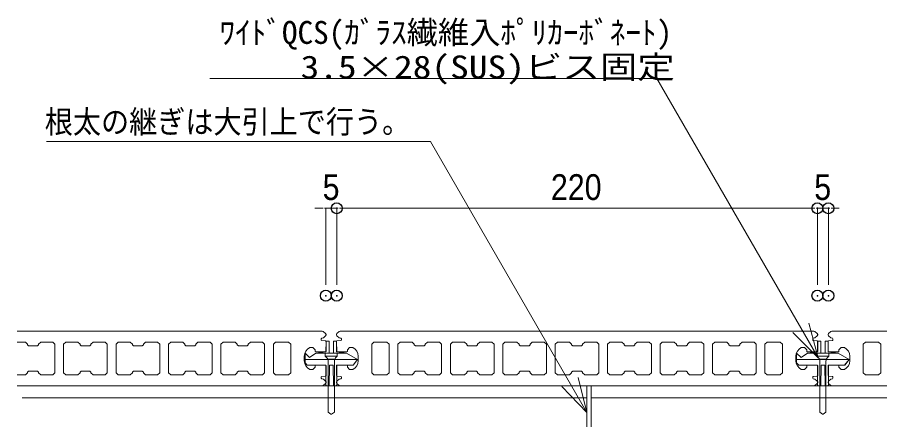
# Model space of a CAD drawing. Units: millimetres, scale not verified. Extents: x -4131 to 4169, y -981 to 998.
# Drawn here: x 2409.7 to 2804.5, y -356.7 to -172.5 of the extents above; entities that cross this region are included whole.
import ezdxf
from ezdxf.enums import TextEntityAlignment as Align

# ---------------------------------------------------------------- set-up
doc = ezdxf.new("R2010")
doc.units = ezdxf.units.MM
doc.header["$LTSCALE"] = 10
doc.header["$PDMODE"] = 32
doc.header["$PDSIZE"] = 5
for name, color, linetype, lineweight in [('0-1_デッキ', 7, 'Continuous', 9), ('0-2_文字', 4, 'Continuous', 9), ('0-3_寸法', 7, 'Continuous', 9), ('0-4_一般', 4, 'Continuous', 9), ('0-5_ビス', 2, 'Continuous', 9), ('0-6_0', 7, 'Continuous', 9), ('0-9_根太', 4, 'Continuous', 9), ('0-A_WQCS', 4, 'Continuous', 9)]:
    doc.layers.add(name, color=color, linetype=linetype, lineweight=lineweight)
doc.layers.add('0-7_DEFPOINTS', color=7, linetype='Continuous')
doc.styles.add('ＭＳ ゴシック', font='')
doc.styles.add('ＭＳ Ｐゴシック', font='')
doc.styles.get('ＭＳ ゴシック').set_extended_font_data('MS Gothic')
doc.styles.get('ＭＳ Ｐゴシック').set_extended_font_data('MS PGothic')

# ---------------------------------------------------------------- blocks, each defined once
blk = doc.blocks.new('グループ-26-1')
at = {"layer": '0-1_デッキ'}
for points in [[(991.1, 32.5), (991.1, 77.5), (988.6, 80.2), (971.1, 81.8), (968.6, 84.5), (968.6, 89.5), (971, 92.7), (978.6, 95), (989.1, 103.4), (991.1, 107.5), (991.1, 110), (989.2, 114.1), (978, 123.4), (973.6, 125), (-1193.9, 125), (-1198.3, 123.4), (-1209.5, 114.1), (-1211.4, 110), (-1211.4, 107.5), (-1209.4, 103.4), (-1198.9, 95), (-1191.3, 92.7), (-1188.9, 89.5), (-1188.9, 84.5), (-1191.4, 81.8), (-1208.9, 80.2), (-1211.4, 77.5), (-1211.4, 32.5)], [(-1211.4, -32.5), (-1211.4, -77.5), (-1208.9, -80.2), (-1191.4, -81.8), (-1188.9, -84.5), (-1188.9, -89.5), (-1191.3, -92.7), (-1198.9, -95), (-1209.4, -103.4), (-1211.4, -107.5), (-1211.4, -110), (-1209.5, -114.1), (-1198.3, -123.4), (-1193.9, -125), (973.6, -125), (978, -123.4), (989.2, -114.1), (991.1, -110), (991.1, -107.5), (989.1, -103.4), (978.6, -95), (971, -92.7), (968.6, -89.5), (968.6, -84.5), (971.1, -81.8), (988.6, -80.2), (991.1, -77.5), (991.1, -32.5)]]:
    blk.add_lwpolyline(points, dxfattribs=at)
at = {"layer": '0-4_一般', "color": 7}
for p, q in [((-1111.4, 10), (-1111.4, -10)), ((891.1, 10), (891.1, -10))]:
    blk.add_line(p, q, dxfattribs=at)
for points in [[(-1211.4, 32.5), (-1208.9, 30), (-1163.9, 30), (-1161.4, 32.5), (-1161.4, 40), (-1151.4, 50), (-1136.4, 50)], [(991.1, 32.5), (988.6, 30), (943.6, 30), (941.1, 32.5), (941.1, 40), (931.1, 50), (916.1, 50)], [(-1136.4, -50), (-1151.4, -50), (-1161.4, -40), (-1161.4, -32.5), (-1163.9, -30), (-1208.9, -30), (-1211.4, -32.5)], [(916.1, -50), (931.1, -50), (941.1, -40), (941.1, -32.5), (943.6, -30), (988.6, -30), (991.1, -32.5)]]:
    blk.add_lwpolyline(points, dxfattribs=at)
at = {"layer": '0-4_一般', "color": 1}
for points in [[(-1050.1, -65), (-1050.1, 65), (-1040.1, 75), (-980.1, 75), (-970.1, 65), (-970.1, -65), (-980.1, -75), (-1040.1, -75)], [(-740.1, -75), (-795.1, -75), (-805.1, -65), (-805.1, -62.5), (-810.1, -57.5), (-850.1, -57.5), (-855.1, -62.5), (-855.1, -65), (-865.1, -75), (-920.1, -75), (-930.1, -65), (-930.1, 65), (-920.1, 75), (-865.1, 75), (-855.1, 65), (-855.1, 62.5), (-850.1, 57.5), (-810.1, 57.5), (-805.1, 62.5), (-805.1, 65), (-795.1, 75), (-740.1, 75), (-730.1, 65), (-730.1, -65)], [(-615.1, -62.5), (-615.1, -65), (-625.1, -75), (-680.1, -75), (-690.1, -65), (-690.1, 65), (-680.1, 75), (-625.1, 75), (-615.1, 65), (-615.1, 62.5), (-610.1, 57.5), (-570.1, 57.5), (-565.1, 62.5), (-565.1, 65), (-555.1, 75), (-500.1, 75), (-490.1, 65), (-490.1, -65), (-500.1, -75), (-555.1, -75), (-565.1, -65), (-565.1, -62.5), (-570.1, -57.5), (-610.1, -57.5)], [(-250.1, 65), (-250.1, -65), (-260.1, -75), (-315.1, -75), (-325.1, -65), (-325.1, -62.5), (-330.1, -57.5), (-370.1, -57.5), (-375.1, -62.5), (-375.1, -65), (-385.1, -75), (-440.1, -75), (-450.1, -65), (-450.1, 65), (-440.1, 75), (-385.1, 75), (-375.1, 65), (-375.1, 62.5), (-370.1, 57.5), (-330.1, 57.5), (-325.1, 62.5), (-325.1, 65), (-315.1, 75), (-260.1, 75)], [(-90.1, -57.5), (-130.1, -57.5), (-135.1, -62.5), (-135.1, -65), (-145.1, -75), (-200.1, -75), (-210.1, -65), (-210.1, 65), (-200.1, 75), (-145.1, 75), (-135.1, 65), (-135.1, 62.5), (-130.1, 57.5), (-90.1, 57.5), (-85.1, 62.5), (-85.1, 65), (-75.1, 75), (-20.1, 75), (-10.1, 65), (-10.1, -65), (-20.1, -75), (-75.1, -75), (-85.1, -65), (-85.1, -62.5)], [(154.9, -65), (154.9, -62.5), (149.9, -57.5), (109.9, -57.5), (104.9, -62.5), (104.9, -65), (94.9, -75), (39.9, -75), (29.9, -65), (29.9, 65), (39.9, 75), (94.9, 75), (104.9, 65), (104.9, 62.5), (109.9, 57.5), (149.9, 57.5), (154.9, 62.5), (154.9, 65), (164.9, 75), (219.9, 75), (229.9, 65), (229.9, -65), (219.9, -75), (164.9, -75)], [(344.9, 65), (344.9, 62.5), (349.9, 57.5), (389.9, 57.5), (394.9, 62.5), (394.9, 65), (404.9, 75), (459.9, 75), (469.9, 65), (469.9, -65), (459.9, -75), (404.9, -75), (394.9, -65), (394.9, -62.5), (389.9, -57.5), (349.9, -57.5), (344.9, -62.5), (344.9, -65), (334.9, -75), (279.9, -75), (269.9, -65), (269.9, 65), (279.9, 75), (334.9, 75)], [(519.9, -75), (509.9, -65), (509.9, 65), (519.9, 75), (574.9, 75), (584.9, 65), (584.9, 62.5), (589.9, 57.5), (629.9, 57.5), (634.9, 62.5), (634.9, 65), (644.9, 75), (699.9, 75), (709.9, 65), (709.9, -65), (699.9, -75), (644.9, -75), (634.9, -65), (634.9, -62.5), (629.9, -57.5), (589.9, -57.5), (584.9, -62.5), (584.9, -65), (574.9, -75)], [(759.9, -75), (749.9, -65), (749.9, 65), (759.9, 75), (819.9, 75), (829.9, 65), (829.9, -65), (819.9, -75)]]:
    blk.add_lwpolyline(points, close=True, dxfattribs=at)
at = {"layer": '0-4_一般', "color": 7}
for centre, start, end in [((-1158.5, 8.4), 1.9679, 62.0493), ((938.2, 8.4), 117.9507, 178.0321), ((-1158.5, -8.4), 297.9507, 358.0321), ((938.2, -8.4), 181.9679, 242.0493)]:
    blk.add_arc(centre, 47.1, start, end, dxfattribs=at)
blk = doc.blocks.new('グループ-27-1')
at = {"layer": '0-1_デッキ'}
for p, q in [((-1276.4, 125), (-2672.3, 125)), ((-1272, 123.4), (-1276.4, 125)), ((-1260.8, 114.1), (-1272, 123.4)), ((-1281.4, 89.5), (-1279, 92.7)), ((-1281.4, 84.5), (-1281.4, 89.5)), ((-1278.9, 81.8), (-1281.4, 84.5)), ((-1279, 92.7), (-1271.4, 95)), ((-1261.4, 80.2), (-1278.9, 81.8)), ((-1271.4, 95), (-1260.9, 103.4)), ((-1258.9, 77.5), (-1261.4, 80.2)), ((-1260.9, 103.4), (-1258.9, 107.5)), ((-1258.9, 110), (-1260.8, 114.1)), ((-1258.9, 107.5), (-1258.9, 110)), ((-2672.3, 75), (-2635.1, 75)), ((-1258.9, 32.5), (-1258.9, 77.5)), ((-1258.9, -77.5), (-1258.9, -32.5)), ((-2635.1, -75), (-2672.3, -75)), ((-1261.4, -80.2), (-1258.9, -77.5)), ((-1281.4, -84.5), (-1278.9, -81.8)), ((-1281.4, -89.5), (-1281.4, -84.5)), ((-1279, -92.7), (-1281.4, -89.5)), ((-1271.4, -95), (-1279, -92.7)), ((-1278.9, -81.8), (-1261.4, -80.2)), ((-1272, -123.4), (-1260.8, -114.1)), ((-1260.9, -103.4), (-1271.4, -95)), ((-1258.9, -107.5), (-1260.9, -103.4)), ((-1260.8, -114.1), (-1258.9, -110)), ((-1258.9, -110), (-1258.9, -107.5)), ((-2672.3, -125), (-1276.4, -125)), ((-1276.4, -125), (-1272, -123.4))]:
    blk.add_line(p, q, dxfattribs=at)
at = {"layer": '0-4_一般', "color": 1}
for p, q in [((-2635.1, 75), (-2672.3, 75)), ((-2625.1, 65), (-2635.1, 75)), ((-2625.1, 62.5), (-2625.1, 65)), ((-2620.1, 57.5), (-2625.1, 62.5)), ((-2580.1, 57.5), (-2620.1, 57.5)), ((-2575.1, 62.5), (-2580.1, 57.5)), ((-2565.1, 75), (-2575.1, 65)), ((-2575.1, 65), (-2575.1, 62.5)), ((-2510.1, 75), (-2565.1, 75)), ((-2500.1, 65), (-2510.1, 75)), ((-2500.1, -65), (-2500.1, 65)), ((-2672.3, -75), (-2635.1, -75)), ((-2635.1, -75), (-2625.1, -65)), ((-2625.1, -62.5), (-2620.1, -57.5)), ((-2625.1, -65), (-2625.1, -62.5)), ((-2620.1, -57.5), (-2580.1, -57.5)), ((-2580.1, -57.5), (-2575.1, -62.5)), ((-2575.1, -62.5), (-2575.1, -65)), ((-2575.1, -65), (-2565.1, -75)), ((-2565.1, -75), (-2510.1, -75)), ((-2510.1, -75), (-2500.1, -65))]:
    blk.add_line(p, q, dxfattribs=at)
at = {"layer": '0-4_一般', "color": 7}
blk.add_line((-1358.9, 10), (-1358.9, -10), dxfattribs=at)
at = {"layer": '0-4_一般', "color": 1}
for points in [[(-2340.1, -57.5), (-2380.1, -57.5), (-2385.1, -62.5), (-2385.1, -65), (-2395.1, -75), (-2450.1, -75), (-2460.1, -65), (-2460.1, 65), (-2450.1, 75), (-2395.1, 75), (-2385.1, 65), (-2385.1, 62.5), (-2380.1, 57.5), (-2340.1, 57.5), (-2335.1, 62.5), (-2335.1, 65), (-2325.1, 75), (-2270.1, 75), (-2260.1, 65), (-2260.1, -65), (-2270.1, -75), (-2325.1, -75), (-2335.1, -65), (-2335.1, -62.5)], [(-2095.1, -65), (-2095.1, -62.5), (-2100.1, -57.5), (-2140.1, -57.5), (-2145.1, -62.5), (-2145.1, -65), (-2155.1, -75), (-2210.1, -75), (-2220.1, -65), (-2220.1, 65), (-2210.1, 75), (-2155.1, 75), (-2145.1, 65), (-2145.1, 62.5), (-2140.1, 57.5), (-2100.1, 57.5), (-2095.1, 62.5), (-2095.1, 65), (-2085.1, 75), (-2030.1, 75), (-2020.1, 65), (-2020.1, -65), (-2030.1, -75), (-2085.1, -75)], [(-1905.1, 65), (-1905.1, 62.5), (-1900.1, 57.5), (-1860.1, 57.5), (-1855.1, 62.5), (-1855.1, 65), (-1845.1, 75), (-1790.1, 75), (-1780.1, 65), (-1780.1, -65), (-1790.1, -75), (-1845.1, -75), (-1855.1, -65), (-1855.1, -62.5), (-1860.1, -57.5), (-1900.1, -57.5), (-1905.1, -62.5), (-1905.1, -65), (-1915.1, -75), (-1970.1, -75), (-1980.1, -65), (-1980.1, 65), (-1970.1, 75), (-1915.1, 75)], [(-1730.1, -75), (-1740.1, -65), (-1740.1, 65), (-1730.1, 75), (-1675.1, 75), (-1665.1, 65), (-1665.1, 62.5), (-1660.1, 57.5), (-1620.1, 57.5), (-1615.1, 62.5), (-1615.1, 65), (-1605.1, 75), (-1550.1, 75), (-1540.1, 65), (-1540.1, -65), (-1550.1, -75), (-1605.1, -75), (-1615.1, -65), (-1615.1, -62.5), (-1620.1, -57.5), (-1660.1, -57.5), (-1665.1, -62.5), (-1665.1, -65), (-1675.1, -75)], [(-1490.1, -75), (-1500.1, -65), (-1500.1, 65), (-1490.1, 75), (-1430.1, 75), (-1420.1, 65), (-1420.1, -65), (-1430.1, -75)]]:
    blk.add_lwpolyline(points, close=True, dxfattribs=at)
at = {"layer": '0-4_一般', "color": 7}
for points in [[(-1258.9, 32.5), (-1261.4, 30), (-1306.4, 30), (-1308.9, 32.5), (-1308.9, 40), (-1318.9, 50), (-1333.9, 50)], [(-1333.9, -50), (-1318.9, -50), (-1308.9, -40), (-1308.9, -32.5), (-1306.4, -30), (-1261.4, -30), (-1258.9, -32.5)]]:
    blk.add_lwpolyline(points, dxfattribs=at)
for centre, start, end in [((-1311.8, 8.4), 117.9507, 178.0321), ((-1311.8, -8.4), 181.9679, 242.0493)]:
    blk.add_arc(centre, 47.1, start, end, dxfattribs=at)
blk = doc.blocks.new('グループ-28-1')
at = {"layer": '0-1_デッキ'}
for p, q in [((1051.7, 123.4), (1040.5, 114.1)), ((1056.1, 125), (1051.7, 123.4)), ((2648.7, 125), (1056.1, 125)), ((1040.5, 114.1), (1038.6, 110)), ((1038.6, 110), (1038.6, 107.5)), ((1038.6, 107.5), (1040.6, 103.4)), ((1041.1, 80.2), (1038.6, 77.5)), ((1040.6, 103.4), (1051.1, 95)), ((1058.6, 81.8), (1041.1, 80.2)), ((1051.1, 95), (1058.7, 92.7)), ((1061.1, 84.5), (1058.6, 81.8)), ((1058.7, 92.7), (1061.1, 89.5)), ((1061.1, 89.5), (1061.1, 84.5)), ((1038.6, 77.5), (1038.6, 32.5)), ((1038.6, -32.5), (1038.6, -77.5)), ((1038.6, -77.5), (1041.1, -80.2)), ((1040.6, -103.4), (1038.6, -107.5)), ((1038.6, -107.5), (1038.6, -110)), ((1038.6, -110), (1040.5, -114.1)), ((1040.5, -114.1), (1051.7, -123.4)), ((1051.1, -95), (1040.6, -103.4)), ((1041.1, -80.2), (1058.6, -81.8)), ((1058.7, -92.7), (1051.1, -95)), ((1058.6, -81.8), (1061.1, -84.5)), ((1061.1, -89.5), (1058.7, -92.7)), ((1061.1, -84.5), (1061.1, -89.5)), ((1051.7, -123.4), (1056.1, -125)), ((1056.1, -125), (2648.7, -125))]:
    blk.add_line(p, q, dxfattribs=at)
at = {"layer": '0-4_一般', "color": 1}
for p, q in [((2529.9, 75), (2519.9, 65)), ((2519.9, 65), (2519.9, -65)), ((2584.9, 75), (2529.9, 75)), ((2594.9, 65), (2584.9, 75)), ((2594.9, 62.5), (2594.9, 65)), ((2599.9, 57.5), (2594.9, 62.5)), ((2639.9, 57.5), (2599.9, 57.5)), ((2644.9, 62.5), (2639.9, 57.5)), ((2648.7, 68.9), (2644.9, 65)), ((2644.9, 65), (2644.9, 62.5)), ((2519.9, -65), (2529.9, -75)), ((2529.9, -75), (2584.9, -75)), ((2584.9, -75), (2594.9, -65)), ((2594.9, -62.5), (2599.9, -57.5)), ((2594.9, -65), (2594.9, -62.5)), ((2599.9, -57.5), (2639.9, -57.5)), ((2639.9, -57.5), (2644.9, -62.5)), ((2644.9, -62.5), (2644.9, -65)), ((2644.9, -65), (2648.7, -68.9))]:
    blk.add_line(p, q, dxfattribs=at)
at = {"layer": '0-4_一般', "color": 7}
blk.add_line((1138.6, 10), (1138.6, -10), dxfattribs=at)
for points in [[(1038.6, 32.5), (1041.1, 30), (1086.1, 30), (1088.6, 32.5), (1088.6, 40), (1098.6, 50), (1113.6, 50)], [(1113.6, -50), (1098.6, -50), (1088.6, -40), (1088.6, -32.5), (1086.1, -30), (1041.1, -30), (1038.6, -32.5)]]:
    blk.add_lwpolyline(points, dxfattribs=at)
at = {"layer": '0-4_一般', "color": 1}
for points in [[(1199.9, -65), (1199.9, 65), (1209.9, 75), (1269.9, 75), (1279.9, 65), (1279.9, -65), (1269.9, -75), (1209.9, -75)], [(1509.9, -75), (1454.9, -75), (1444.9, -65), (1444.9, -62.5), (1439.9, -57.5), (1399.9, -57.5), (1394.9, -62.5), (1394.9, -65), (1384.9, -75), (1329.9, -75), (1319.9, -65), (1319.9, 65), (1329.9, 75), (1384.9, 75), (1394.9, 65), (1394.9, 62.5), (1399.9, 57.5), (1439.9, 57.5), (1444.9, 62.5), (1444.9, 65), (1454.9, 75), (1509.9, 75), (1519.9, 65), (1519.9, -65)], [(1634.9, -62.5), (1634.9, -65), (1624.9, -75), (1569.9, -75), (1559.9, -65), (1559.9, 65), (1569.9, 75), (1624.9, 75), (1634.9, 65), (1634.9, 62.5), (1639.9, 57.5), (1679.9, 57.5), (1684.9, 62.5), (1684.9, 65), (1694.9, 75), (1749.9, 75), (1759.9, 65), (1759.9, -65), (1749.9, -75), (1694.9, -75), (1684.9, -65), (1684.9, -62.5), (1679.9, -57.5), (1639.9, -57.5)], [(1999.9, 65), (1999.9, -65), (1989.9, -75), (1934.9, -75), (1924.9, -65), (1924.9, -62.5), (1919.9, -57.5), (1879.9, -57.5), (1874.9, -62.5), (1874.9, -65), (1864.9, -75), (1809.9, -75), (1799.9, -65), (1799.9, 65), (1809.9, 75), (1864.9, 75), (1874.9, 65), (1874.9, 62.5), (1879.9, 57.5), (1919.9, 57.5), (1924.9, 62.5), (1924.9, 65), (1934.9, 75), (1989.9, 75)], [(2159.9, -57.5), (2119.9, -57.5), (2114.9, -62.5), (2114.9, -65), (2104.9, -75), (2049.9, -75), (2039.9, -65), (2039.9, 65), (2049.9, 75), (2104.9, 75), (2114.9, 65), (2114.9, 62.5), (2119.9, 57.5), (2159.9, 57.5), (2164.9, 62.5), (2164.9, 65), (2174.9, 75), (2229.9, 75), (2239.9, 65), (2239.9, -65), (2229.9, -75), (2174.9, -75), (2164.9, -65), (2164.9, -62.5)], [(2404.9, -65), (2404.9, -62.5), (2399.9, -57.5), (2359.9, -57.5), (2354.9, -62.5), (2354.9, -65), (2344.9, -75), (2289.9, -75), (2279.9, -65), (2279.9, 65), (2289.9, 75), (2344.9, 75), (2354.9, 65), (2354.9, 62.5), (2359.9, 57.5), (2399.9, 57.5), (2404.9, 62.5), (2404.9, 65), (2414.9, 75), (2469.9, 75), (2479.9, 65), (2479.9, -65), (2469.9, -75), (2414.9, -75)]]:
    blk.add_lwpolyline(points, close=True, dxfattribs=at)
at = {"layer": '0-4_一般', "color": 7}
for centre, start, end in [((1091.5, 8.4), 1.9679, 62.0493), ((1091.5, -8.4), 297.9507, 358.0321)]:
    blk.add_arc(centre, 47.1, start, end, dxfattribs=at)
blk = doc.blocks.new('シンボル-32')
at = {"layer": '0-5_ビス'}
for name in ['グループ-27-1', 'グループ-26-1', 'グループ-28-1']:
    blk.add_blockref(name, (0, 0), dxfattribs=at)
blk = doc.blocks.new('_DOT')
at = {"layer": '0-6_0'}
for p, q in [((-5, 0), (-10, 0)), ((-2.5, 0), (2.5, 0))]:
    blk.add_line(p, q, dxfattribs=at)
blk = doc.blocks.new('グループ-53-1')
at = {"layer": '0-9_根太'}
for p, q in [((24943, -495.4), (27528, -495.4)), ((27528, -845.4), (27528, -495.4)), ((24943, -550.4), (27528, -550.4)), ((24943, -829.4), (27528, -829.4)), ((24943, -845.4), (27528, -845.4))]:
    blk.add_line(p, q, dxfattribs=at)
blk = doc.blocks.new('グループ-54-1')
at = {"layer": '0-9_根太'}
for p, q in [((27548, -495.4), (30243, -495.4)), ((27548, -845.4), (27548, -495.4)), ((27548, -550.4), (30243, -550.4)), ((27548, -829.4), (30243, -829.4)), ((27548, -845.4), (30243, -845.4))]:
    blk.add_line(p, q, dxfattribs=at)
blk = doc.blocks.new('グループ-105-1')
at = {"layer": '0-A_WQCS'}
for p, q in [((-24.1, 164.6), (-24.9, 117.3)), ((-10, 167.5), (-21.1, 167.5)), ((-10, 167.5), (-10, 164.6)), ((-10, 164.6), (-10, 117.3)), ((10, 164.6), (10, 167.5)), ((21.1, 167.5), (10, 167.5)), ((10, 117.3), (10, 164.6)), ((24.9, 117.3), (24.1, 164.6)), ((120, 82.5), (-120, 82.5)), ((-70, 112.5), (70, 112.5)), ((100, 57.5), (120, 82.5)), ((-25, 52.8), (-25, -34.5)), ((-8.4, 52.7), (-9.9, -34.6)), ((9.9, -34.6), (8.4, 52.7)), ((25, -34.5), (25, 52.8)), ((-22, -37.5), (-10, -37.5)), ((-9.9, -34.6), (-10, -37.5)), ((10, -37.5), (9.9, -34.6)), ((10, -37.5), (22, -37.5))]:
    blk.add_line(p, q, dxfattribs=at)
blk.add_lwpolyline([(-120, 112.5), (-100, 92.5), (-70, 112.5), (-24.9, 117.5), (-24.1, 164.6), (-21.1, 167.5), (-10, 167.5), (-10, 112.5), (10, 112.5), (10, 167.5), (21.1, 167.5), (24.1, 164.6), (24.9, 117.5), (70, 112.5), (120, 82.5), (99.5, 57.5), (25, 57.5), (25, -34.5), (22, -37.5), (10, -37.5), (8.3, 57.5), (-8.3, 57.5), (-10, -37.5), (-22, -37.5), (-25, -34.5), (-25, 57.5), (-110, 57.5), (-120, 67.5)], close=True, dxfattribs=at)
for centre, start, end in [((-21.1, 164.5), 90, 179), ((21.1, 164.5), 1, 90), ((-22, -34.5), 180, 270), ((22, -34.5), 270, 0)]:
    blk.add_arc(centre, 3, start, end, dxfattribs=at)
blk = doc.blocks.new('グループ-106-1')
at = {"layer": '0-A_WQCS'}
for p, q in [((27.5, 97.5), (-27.5, 97.5)), ((-27.5, 97.5), (-20, 90)), ((14.1, 84.1), (-14.1, 84.1)), ((27.5, 97.5), (19.9, 90)), ((27.5, 112.5), (27.5, 97.5)), ((-14.1, 75.8), (-14.1, -158.5)), ((14.1, 75.8), (14.1, -158.5)), ((-14.1, -158.5), (-1.8, -167.1)), ((-1.8, -167.1), (0, -167.5))]:
    blk.add_line(p, q, dxfattribs=at)
for points in [[(27.5, 112.5), (-27.5, 112.5), (-27.5, 97.5)], [(0, -167.5), (1.8, -167.1), (14.1, -158.5)]]:
    blk.add_lwpolyline(points, dxfattribs=at)
for centre, start, end in [((-34.1, 75.8), 0, 45), ((34.1, 75.8), 135, 180)]:
    blk.add_arc(centre, 20, start, end, dxfattribs=at)
blk = doc.blocks.new('グループ-107-1')
at = {"layer": '0-A_WQCS'}
for name in ['グループ-105-1', 'グループ-106-1']:
    blk.add_blockref(name, (0, 0), dxfattribs=at)
blk = doc.blocks.new('WQCS2016断')
at = {"layer": '0-A_WQCS'}
blk.add_blockref('グループ-107-1', (0, 0), dxfattribs=at)

msp = doc.modelspace()

# ---------------------------------------------------------------- linework, layer by layer
at = {"layer": '0-2_文字'}
for p, q in [((2702.47, -200.46), (2497.85, -200.46)), ((2702.47, -200.46), (2776.3, -328.35)), ((2598.85, -229.32), (2423.05, -229.32)), ((2598.85, -229.32), (2670.45, -353.35))]:
    msp.add_line(p, q, dxfattribs=at)
for points in [[(2772.05, -312.47), (2776.3, -328.35), (2764.68, -316.72)], [(2666.48, -337.4), (2670.45, -353.35), (2659.04, -341.52)]]:
    msp.add_lwpolyline(points, dxfattribs=at)
at = {"layer": '0-3_寸法'}
for p, q in [((2548.44, -259.9), (2545.93, -259.9)), ((2550.94, -294.9), (2550.94, -259.9)), ((2550.94, -259.9), (2555.94, -259.9)), ((2555.94, -294.9), (2555.94, -259.9)), ((2555.94, -294.9), (2555.94, -259.9)), ((2558.44, -259.9), (2773.44, -259.9)), ((2558.44, -259.9), (2560.95, -259.9)), ((2773.44, -259.9), (2770.93, -259.9)), ((2775.94, -294.9), (2775.94, -259.9)), ((2775.94, -294.9), (2775.94, -259.9)), ((2775.94, -259.9), (2780.94, -259.9)), ((2780.94, -294.9), (2780.94, -259.9)), ((2783.44, -259.9), (2785.95, -259.9))]:
    msp.add_line(p, q, dxfattribs=at)
at = {"layer": '0-7_DEFPOINTS'}
for p in [(2555.94, -259.9), (2775.94, -259.9), (2780.94, -259.9), (2550.94, -299.9), (2555.94, -299.9), (2775.94, -299.9), (2780.94, -299.9)]:
    msp.add_point(p, dxfattribs=at)

# ---------------------------------------------------------------- block references
at = {"layer": '0-1_デッキ', "xscale": 0.1, "yscale": 0.1}
msp.add_blockref('シンボル-32', (2676.95, -328.64), dxfattribs=at)
at = {"layer": '0-3_寸法', "xscale": 0.2503723, "yscale": 0.2503723}
for p in [(2550.94, -259.9), (2775.94, -259.9), (2775.94, -259.9)]:
    msp.add_blockref('_DOT', p, dxfattribs=at)
at = {"layer": '0-3_寸法', "xscale": 0.2503723, "yscale": 0.2503723, "rotation": 180}
for p in [(2555.94, -259.9), (2555.94, -259.9), (2780.94, -259.9)]:
    msp.add_blockref('_DOT', p, dxfattribs=at)
at = {"layer": '0-9_根太', "xscale": 0.1, "yscale": 0.1}
for name in ['グループ-53-1', 'グループ-54-1']:
    msp.add_blockref(name, (-82.35, -291.6), dxfattribs=at)
at = {"layer": '0-A_WQCS', "xscale": 0.1, "yscale": 0.1}
for p in [(2553.44, -337.39), (2778.44, -337.39)]:
    msp.add_blockref('WQCS2016断', p, dxfattribs=at)

# ---------------------------------------------------------------- texts
at = {"layer": '0-2_文字', "style": 'ＭＳ ゴシック'}
msp.add_text('ﾜｲﾄﾞQCS(ｶﾞﾗｽ繊維入ﾎﾟﾘｶｰﾎﾞﾈｰﾄ)', height=10.48, dxfattribs=at).set_placement((2502.28, -187.85), align=Align.BOTTOM_LEFT)
for s, width, p in [('3.5×28(SUS)ビス固定', 1.2, (2539.39, -203.64)), ('根太の継ぎは大引上で行う。', 0.9, (2422.33, -228.72))]:
    msp.add_text(s, height=10.48, dxfattribs=dict(at, width=width)).set_placement(p, align=Align.BOTTOM_LEFT)
at = {"layer": '0-3_寸法', "style": 'ＭＳ Ｐゴシック', "width": 0.9}
for s, p in [('5', (2549.49, -259.66)), ('220', (2653.97, -259.66)), ('5', (2774.49, -259.66))]:
    msp.add_text(s, height=11.8, dxfattribs=at).set_placement(p, align=Align.BOTTOM_LEFT)

doc.saveas('drawing.dxf')
